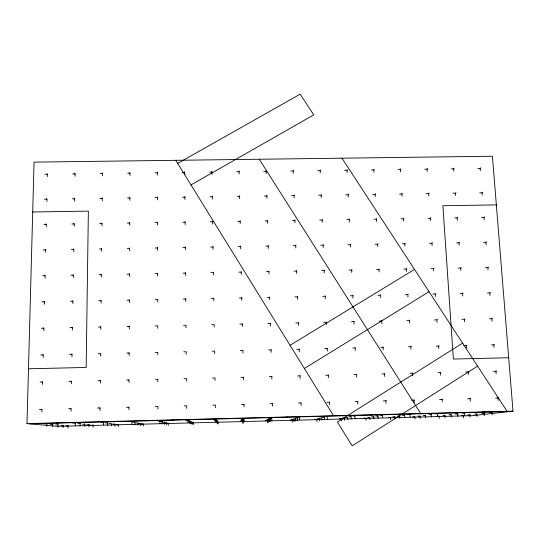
<?xml version="1.0" encoding="UTF-8"?>
<svg xmlns="http://www.w3.org/2000/svg" width="540" height="540" viewBox="0 0 540 540"><rect width="100%" height="100%" fill="white"/><g stroke="black" fill="none" stroke-linecap="round" stroke-linejoin="round"><path stroke-width="0.81" d="M143.275 426.067L143.275 423.86L141.089 423.913M137.889 425.122L137.896 422.78L135.574 422.84M140.656 425.608L140.663 423.333L138.409 423.394M129.026 409.779L128.729 407.14M129.148 382.489L128.858 379.796M129.269 355.523L128.979 352.782M129.384 328.88L129.094 326.093M129.499 302.549L129.215 299.727M129.614 276.534L129.33 273.665M129.728 250.823L129.445 247.914M129.843 225.416L129.56 222.466M129.951 200.3L129.674 197.309M130.059 175.48L129.782 172.449M131.821 424.055L131.828 421.565L129.364 421.632M134.946 424.602L134.953 422.192L132.563 422.253M114.872 426.276L114.885 424.001L112.631 424.055M118.213 426.715L118.226 424.501L116.033 424.562M107.561 425.311L107.588 422.894L105.192 422.955M111.328 425.804L111.341 423.461L109.019 423.522M100.069 410.508L100.096 407.963L99.704 407.862M100.366 383.171L100.393 380.653L100.001 380.477M100.656 356.164L100.683 353.68L100.298 353.423M100.946 329.474L100.589 326.693M101.23 303.109L100.879 300.281M101.513 277.054L101.162 274.185M101.79 251.309L101.446 248.393M102.067 225.862L101.722 222.905M102.337 200.711L101.999 197.714M102.607 175.851L102.269 172.82M103.565 424.784L103.592 422.287L101.115 422.354M93.089 427.363L93.116 425.149L90.916 425.21M84.692 426.492L84.726 424.15L82.397 424.204M89.012 426.944L89.039 424.663L86.778 424.724M75.229 425.513L75.269 423.016L72.792 423.077M80.109 426.019L80.143 423.596L77.74 423.657M67.905 428.018L67.939 425.797L65.738 425.858M71.023 411.23L71.071 408.686L70.592 408.584M71.496 383.852L71.537 381.335L71.064 381.159M71.962 356.805L72.009 354.314L71.537 354.065M72.428 330.075L72.468 327.618L72.002 327.287M72.88 303.669L72.92 301.239L72.461 300.841M73.332 277.58L73.373 275.177L72.913 274.705M73.778 251.788L73.818 249.419L73.366 248.873M74.216 226.307L74.257 223.965L73.811 223.351M74.655 201.123L74.689 198.801L74.25 198.126M75.08 176.222L75.121 173.934L74.682 173.191M63.092 427.613L63.133 425.331L60.865 425.385M239.139 174.001L239.105 170.984M52.576 426.728L52.63 424.305L50.22 424.366M57.989 427.181L58.037 424.832L55.701 424.892M46.818 426.242L46.879 423.745L44.388 423.806M41.897 411.959L41.958 409.408L41.398 409.313M42.545 384.541L42.606 382.016L42.053 381.841M43.193 357.446L43.247 354.956L42.7 354.699M43.828 330.683L43.882 328.219L43.335 327.888M44.456 304.236L44.51 301.799L43.97 301.401M45.07 278.1L45.131 275.697L44.591 275.225M45.684 252.275L45.745 249.899L45.212 249.359M46.291 226.753L46.346 224.404L45.819 223.796M46.892 201.528L46.946 199.213L46.42 198.531M47.48 176.6L47.534 174.305L47.014 173.563M239.659 198.679L239.632 195.703M27 423.603L34.047 162.135L492.426 156.249L513 411.163L472.244 415.665L57.814 426.344L27 423.603L513 411.163M240.185 223.648L240.158 220.712M240.719 248.913L240.685 246.011M241.259 274.469L241.225 271.613M241.805 300.328L241.772 297.513M242.359 326.498L242.332 323.723M242.919 352.978L242.892 350.251M266.227 173.63L266.254 170.62M266.902 198.281L266.929 195.304M243.479 379.775L243.459 377.096M267.584 223.209L267.617 220.273M268.279 248.434L268.312 245.538M268.974 273.956L269.008 271.1M293.24 173.266L293.328 170.255M294.071 197.876L294.165 194.906M269.683 299.774L269.723 296.966M244.053 406.897L244.033 404.264M294.914 222.777L295.002 219.841M270.405 325.904L270.439 323.136M295.765 247.961L295.853 245.066M320.186 172.901L320.335 169.898M321.172 197.478L321.32 194.508M296.622 273.443L296.716 270.594M322.164 222.338L322.319 219.409M271.134 352.343L271.168 349.616M347.058 172.537L347.261 169.533M242.845 421.349L240.698 421.349M243.101 420.755L240.901 420.755M243.378 420.127L241.11 420.127M243.979 418.757L241.569 418.757M297.493 299.228L297.594 296.413M323.17 247.489L323.325 244.6M348.192 197.08L348.401 194.11M373.856 172.172L374.119 169.175M349.346 221.906L349.556 218.977M324.189 272.936L324.351 270.081M298.377 325.316L298.478 322.549M375.145 196.681L375.415 193.718M271.863 379.1L271.91 376.421M350.507 247.016L350.723 244.127M400.586 171.808L400.451 169.56L400.91 168.811M325.222 298.674L325.384 295.866M376.448 221.468L376.724 218.545M402.023 196.283L401.895 194.009L402.354 193.327M351.689 272.423L351.905 269.575M299.268 351.715L299.369 348.988M427.241 171.45L427.093 169.202L427.626 168.453M377.771 246.544L377.649 244.215L378.047 243.662M403.481 221.036L403.346 218.734L403.819 218.113M326.268 324.729L326.43 321.962M428.834 195.885L428.686 193.61L429.219 192.929M453.83 171.086L453.668 168.845L454.268 168.095M352.877 298.127L353.099 295.326M379.107 271.917L378.979 269.555L379.39 269.075M404.96 246.078L404.825 243.749L405.297 243.196M430.448 220.603L430.292 218.302L430.839 217.688M455.571 195.494L455.409 193.219L456.017 192.537M480.344 170.728L480.175 168.487L480.843 167.744M454.822 217.917L457.171 217.876L457.785 217.262M479.736 192.861L482.065 192.827L482.74 192.146M377.926 295.245L380.329 295.198L380.747 294.779M403.927 269.096L406.31 269.055L406.796 268.569M429.557 243.324L431.926 243.284L432.473 242.73M351.547 321.773L354.314 321.374M324.776 348.685L327.497 348.368M297.614 376.002L300.274 375.752M270.047 403.724L272.653 403.549M481.633 217.485L483.975 217.451L484.663 216.83M456.59 242.858L458.953 242.818L459.574 242.264M431.19 268.596L433.566 268.549L434.126 268.07M405.419 294.698L408.308 294.239M379.276 321.185L382.118 320.794M483.55 242.399L485.906 242.359L486.601 241.805M352.748 348.064L355.536 347.74M458.379 268.097L460.755 268.049L461.383 267.563M432.844 294.165L435.8 293.699M325.829 375.334L328.57 375.084M406.931 320.612L409.846 320.213M485.494 267.597L487.863 267.55L488.572 267.064M460.188 293.625L463.219 293.159M477.596 366.127L352.148 445.851L337.392 421.956L462.611 343.15M380.646 347.443L383.508 347.119M267.529 420.707L267.671 422.847M268.495 420.1L268.643 422.3M269.514 419.459L269.669 421.72M270.601 418.77L270.763 421.099M271.755 418.048L271.924 420.444M304.364 368.483L429.057 291.701M290.048 345.31L414.511 269.399M434.511 320.031L437.495 319.633M298.512 403.015L301.192 402.84M487.458 293.092L490.556 292.626M190.991 184.916L313.74 114.905L300.206 94.149L177.694 163.391M353.97 374.672L356.778 374.423M408.463 346.822L411.392 346.498M462.017 319.457L465.068 319.059M489.443 318.884L492.568 318.485M286.585 417.231L287.199 416.948M436.205 346.207L439.209 345.877M382.03 374.011L384.912 373.761M326.896 402.307L329.65 402.131M463.867 345.593L466.945 345.263M410.009 373.349L412.965 373.1M292.154 420.073L292.37 422.213M293.821 419.452L294.043 421.646M295.582 418.784L295.826 421.045M297.459 418.082L297.709 420.41M299.45 417.332L299.72 419.729M491.454 344.979L494.606 344.648M437.913 372.695L440.944 372.438M355.205 401.605L358.034 401.423M314.759 416.509L315.697 416.219M465.743 372.04L468.842 371.776M316.717 419.445L317.007 421.571M319.086 418.797L319.39 420.991M321.59 418.115L321.908 420.37M324.25 417.393L324.587 419.715M327.071 416.63L327.429 419.02M383.427 400.896L386.336 400.721M493.493 371.385L496.665 371.122M342.86 415.793L344.122 415.49M411.575 400.194L414.558 400.019M341.219 418.811L341.584 420.937M344.284 418.149L344.662 420.336M347.524 417.454L347.929 419.702M350.966 416.711L351.392 419.02M354.618 415.921L354.956 415.847L355.07 418.304M439.648 399.499L442.699 399.317M370.886 415.071L372.465 414.761M467.64 398.804L470.759 398.615M365.668 418.183L366.1 420.302M369.421 417.501L369.772 417.44L369.88 419.688M373.397 416.786L373.768 416.718L373.882 419.026M377.608 416.023L378.007 415.955L378.121 418.331M382.09 415.22L382.509 415.139L382.631 417.596M398.831 414.356L400.734 414.038M495.551 398.101L498.744 397.919M390.049 417.555L390.44 417.494L390.555 419.675M394.497 416.86L394.909 416.792L395.03 419.033M399.202 416.124L399.634 416.057L399.762 418.358M404.19 415.341L404.649 415.274L404.784 417.65M409.489 414.518L409.982 414.437L410.123 416.887M426.695 413.647L428.915 413.316M414.376 416.927L414.828 416.867L414.956 419.04M419.506 416.212L419.985 416.151L420.12 418.385M424.94 415.463L425.439 415.388L425.581 417.697M430.697 414.659L431.231 414.592L431.379 416.961M436.813 413.815L437.38 413.735L437.535 416.178M454.484 412.931L457.022 412.601M438.649 416.3L439.155 416.239L439.297 418.412M444.461 415.57L445.001 415.503L445.142 417.737M450.61 414.801L451.183 414.733L451.332 417.029M457.13 413.984L457.738 413.91L457.9 416.279M464.056 413.113L464.704 413.033L464.873 415.476M482.2 412.223L485.048 411.878M462.854 415.679L463.421 415.611L463.577 417.785M469.348 414.929L469.949 414.862L470.111 417.096M476.219 414.146L476.854 414.072L477.023 416.367M483.502 413.309L484.178 413.228L484.353 415.598M491.231 412.418L491.954 412.337L492.136 414.774M39.407 409.475L41.958 409.408M68.526 408.746L71.071 408.686M97.558 408.024L100.096 407.963M126.508 407.302L129.04 407.241M155.378 406.58L157.903 406.519L157.903 409.057M184.167 405.864L186.685 405.803L186.705 408.335M212.875 405.149L215.379 405.088L215.419 407.619M241.501 404.433L243.999 404.372M29.403 423.819L509.834 411.514M157.531 420.91L160.198 420.903M185.618 420.188L188.204 420.188M213.631 419.472L216.128 419.472M269.426 418.041L271.856 417.98M297.209 417.326L299.632 417.265M324.918 416.617L327.335 416.556M352.546 415.908L354.956 415.847M380.099 415.206L382.509 415.139M407.579 414.497L409.982 414.437M434.983 413.795L437.38 413.735M462.314 413.093L464.704 413.033M489.571 412.398L491.954 412.337M159.867 421.551L162.446 421.551M187.09 420.856L189.594 420.849M214.245 420.154L216.668 420.154M241.333 419.465L243.695 419.405L243.749 421.801M268.34 418.77L270.702 418.709M295.279 418.075L297.635 418.014M322.151 417.386L324.493 417.326M348.941 416.698L351.284 416.637M375.671 416.016L378.007 415.955M402.327 415.327L404.649 415.274M428.909 414.646L431.231 414.592M455.423 413.971L457.738 413.91M481.869 413.289L484.178 413.228M162.061 422.159L164.558 422.152M188.48 421.483L190.897 421.477M214.826 420.802L217.175 420.802M267.32 419.452L269.609 419.398M293.47 418.784L295.751 418.723M319.545 418.115L321.82 418.055M345.553 417.447L347.827 417.386M371.5 416.779L373.768 416.718M397.379 416.111L399.634 416.057M423.185 415.449L425.439 415.388M448.936 414.788L451.183 414.733M474.613 414.126L476.854 414.072M164.133 422.732L166.55 422.726M189.783 422.071L192.132 422.064M215.372 421.416L217.647 421.409M266.362 420.1L268.582 420.046M291.755 419.445L293.976 419.391M317.088 418.797L319.302 418.736M342.36 418.149L344.567 418.088M367.565 417.494L369.772 417.44M392.708 416.853L394.909 416.792M417.791 416.205L419.985 416.151M442.814 415.564L445.001 415.503M467.768 414.923L469.949 414.862M166.084 423.272L168.433 423.259M191.018 422.631L193.3 422.624M215.892 421.99L218.099 421.983M265.451 420.714L267.611 420.653M290.142 420.073L292.295 420.019M314.773 419.438L316.926 419.384M339.343 418.811L341.489 418.757M363.852 418.176L365.992 418.122M388.307 417.548L390.44 417.494M412.695 416.921L414.828 416.867M437.029 416.293L439.155 416.239M461.302 415.665L463.421 415.611M28.478 368.773L86.164 367.457L88.364 211.133L32.704 211.984M508.687 357.77L453.364 359.039L442.894 205.72L496.355 204.903M40.075 382.077L42.606 382.016M69.012 381.395L71.537 381.335M97.868 380.714L100.393 380.653M126.644 380.032L129.161 379.978M155.345 379.357L157.849 379.296L157.849 381.807M183.958 378.682L186.455 378.621L186.476 381.125M212.49 378.014L214.981 377.953L215.021 380.45M240.948 377.339L243.432 377.278M269.318 376.67L271.796 376.61M40.73 355.01L43.247 354.956M69.498 354.368L72.009 354.314M98.179 353.734L100.683 353.68M126.779 353.093L129.276 353.038M155.304 352.458L157.795 352.404L157.802 354.881M183.749 351.83L186.226 351.769L186.253 354.247M212.112 351.196L214.583 351.142L214.623 353.612M240.394 350.568L242.865 350.514M268.603 349.94L271.067 349.886M296.73 349.312L299.187 349.258M42.026 301.853L44.51 301.799M70.443 301.293L72.92 301.239M98.78 300.733L101.257 300.685M127.042 300.179L129.512 300.125M155.23 299.619L157.687 299.572L157.694 301.995M183.33 299.072L185.787 299.018L185.807 301.435M211.363 298.519L213.806 298.472L213.84 300.881M239.315 297.972L241.751 297.925M267.185 297.418L269.622 297.371M294.982 296.872L297.412 296.825M322.704 296.325L325.127 296.278M350.352 295.785L352.769 295.738M41.384 328.273L43.882 328.219M69.971 327.672L72.468 327.618M98.483 327.071L100.973 327.024M126.914 326.477L129.398 326.423M155.264 325.883L157.741 325.829L157.748 328.279M183.539 325.289L186.01 325.242L186.03 327.685M211.734 324.702L214.198 324.648L214.232 327.091M239.848 324.115L242.305 324.061M267.887 323.521L270.338 323.474M295.853 322.94L298.289 322.886M323.737 322.353L326.174 322.299M42.653 275.744L45.131 275.697M70.909 275.225L73.373 275.177M99.077 274.705L101.54 274.658M127.17 274.185L129.627 274.138M155.189 273.672L157.633 273.625L157.639 276.014M183.128 273.159L185.571 273.112L185.591 275.501M210.992 272.646L213.428 272.599L213.462 274.982M238.781 272.133L241.204 272.093M266.49 271.627L268.913 271.579M294.131 271.114L296.541 271.073M321.692 270.608L324.095 270.567M349.178 270.101L351.574 270.061M376.589 269.602L378.979 269.555M43.281 249.939L45.745 249.899M71.368 249.46L73.818 249.419M99.374 248.981L101.817 248.94M127.298 248.501L129.742 248.461M155.156 248.022L157.586 247.982L157.592 250.344M182.932 247.55L185.355 247.509L185.375 249.865M210.634 247.07L213.05 247.03L213.084 249.386M238.255 246.598L240.671 246.557M265.808 246.132L268.211 246.085M293.281 245.66L295.684 245.619M320.686 245.187L323.075 245.147M348.017 244.721L350.399 244.681M375.266 244.256L377.649 244.215M402.449 243.79L404.825 243.749M44.516 199.247L46.946 199.213M72.266 198.835L74.689 198.801M99.947 198.43L102.364 198.396M127.555 198.025L129.965 197.991M155.081 197.62L157.484 197.586L157.491 199.894M182.54 197.222L184.937 197.188L184.957 199.49M209.918 196.816L212.308 196.783L212.348 199.085M237.229 196.418L239.612 196.385M264.465 196.02L266.841 195.986M291.627 195.622L293.996 195.588M318.715 195.224L321.077 195.19M345.728 194.825L348.091 194.792M372.674 194.434L375.023 194.4M399.546 194.042L401.895 194.009M426.344 193.644L428.686 193.61M453.074 193.253L455.409 193.219M43.902 224.444L46.346 224.404M71.82 223.999L74.257 223.965M99.664 223.56L102.094 223.519M127.427 223.115L129.85 223.081M155.115 222.676L157.538 222.635L157.538 224.971M182.736 222.237L185.146 222.197L185.166 224.532M210.276 221.798L212.679 221.765L212.713 224.087M237.742 221.366L240.138 221.326M265.133 220.928L267.523 220.894M292.451 220.496L294.833 220.455M319.694 220.064L322.07 220.023M346.862 219.632L349.238 219.591M373.964 219.2L376.326 219.166M400.99 218.768L403.346 218.734M427.943 218.342L430.292 218.302M45.117 174.339L47.534 174.305M72.711 173.968L75.121 173.934M100.231 173.597L102.634 173.563M127.676 173.225L130.072 173.191M155.048 172.861L157.437 172.827L157.444 175.109M182.345 172.489L184.727 172.456L184.748 174.737M209.574 172.125L211.95 172.091L211.984 174.366M236.722 171.761L239.092 171.727M263.803 171.396L266.166 171.362M290.81 171.031L293.166 170.998M317.743 170.674L320.099 170.64M344.608 170.309L346.95 170.275M371.399 169.952L373.741 169.918M398.122 169.587L400.451 169.56M424.771 169.229L427.093 169.202M451.346 168.872L453.668 168.845M477.86 168.514L480.175 168.487M46.879 423.745L47.405 423.792M52.63 424.305L53.129 424.352M58.037 424.832L58.509 424.879M63.133 425.331L63.578 425.371M67.939 425.797L68.364 425.837M56.241 422.861L58.3 423.077M75.269 423.016L75.722 423.07M80.143 423.596L80.568 423.65M84.726 424.15L85.124 424.197M89.039 424.663L89.417 424.71M93.116 425.149L93.474 425.196M85.394 422.111L87.116 422.341M103.592 422.287L103.957 422.348M107.588 422.894L107.933 422.948M114.473 421.369L115.85 421.605M143.465 420.626L144.504 420.869M172.375 419.884L173.084 420.14M201.197 419.148L201.575 419.411M341.969 158.18L507.074 411.318M259.227 159.246L420.694 413.525M175.797 160.319L333.565 415.76M157.471 299.167L157.687 299.572M157.424 273.146L157.633 273.625M157.369 247.435L157.586 247.982M157.322 222.021L157.538 222.635M185.652 298.613L185.787 299.018M157.275 196.904L157.484 197.586M185.436 272.632L185.571 273.112M157.228 172.085L157.437 172.827M185.22 246.962L185.355 247.509M185.011 221.582L185.146 222.197M184.802 196.506L184.937 197.188M184.592 171.713L184.727 172.456M213.752 298.067L213.806 298.472M213.368 272.12L213.428 272.599M212.99 246.483L213.05 247.03M212.618 221.15L212.679 221.765M212.254 196.101L212.308 196.783M211.889 171.349L211.95 172.091M482.065 192.827L482.24 195.095M483.975 217.451L484.151 219.746M485.906 242.359L486.088 244.681M487.863 267.55L488.045 269.899M489.841 293.045L490.023 295.414M491.839 318.829L492.028 321.233M493.864 344.925L494.053 347.355M495.916 371.324L496.105 373.788M497.988 398.041L498.184 400.532M457.171 217.876L457.333 220.172M458.953 242.818L459.115 245.147M460.755 268.049L460.917 270.405M462.577 293.578L462.746 295.954M464.42 319.403L464.589 321.813M466.283 345.539L466.459 347.969M468.173 371.979L468.349 374.443M470.084 398.736L470.259 401.233M431.926 243.284L432.074 245.612M433.566 268.549L433.721 270.904M435.233 294.118L435.389 296.5M436.921 319.984L437.076 322.394M438.622 346.154L438.784 348.59M440.35 372.634L440.512 375.104M442.098 399.438L442.26 401.936M406.31 269.055L406.451 271.411M407.822 294.658L407.963 297.041M409.347 320.558L409.489 322.974M410.893 346.768L411.035 349.211M412.452 373.295L412.601 375.766M414.038 400.133L414.18 402.638M380.329 295.198L380.457 297.587M381.699 321.138L381.827 323.555M383.083 347.389L383.211 349.832M384.48 373.95L384.608 376.427M385.898 400.835L386.026 403.346M353.97 321.719L354.085 324.142M355.192 348.01L355.307 350.46M356.427 374.618L356.542 377.096M357.676 401.544L357.791 404.048M327.226 348.631L327.328 351.088M328.293 375.28L328.394 377.764M329.38 402.246L329.474 404.757M300.085 375.941L300.173 378.432M300.996 402.955L301.084 405.473M272.538 403.663L272.612 406.181M244.006 418.689L244.06 421.166M243.405 420.066L243.452 422.395M243.128 420.701L243.175 422.962M242.865 421.295L242.912 423.488M218.059 421.929L218.093 424.13M217.607 421.355L217.64 423.617M217.127 420.748L217.161 423.077M216.621 420.093L216.655 422.496M216.081 419.405L216.115 421.882M193.192 422.57L193.219 424.777M192.024 422.017L192.044 424.278M190.782 421.423L190.809 423.752M189.472 420.795L189.493 423.198M188.075 420.127L188.096 422.604M168.264 423.212L168.278 425.419M166.374 422.671L166.388 424.946M164.376 422.098L164.383 424.44M162.25 421.49L162.257 423.9M159.989 420.842L159.995 423.326"/></g></svg>
